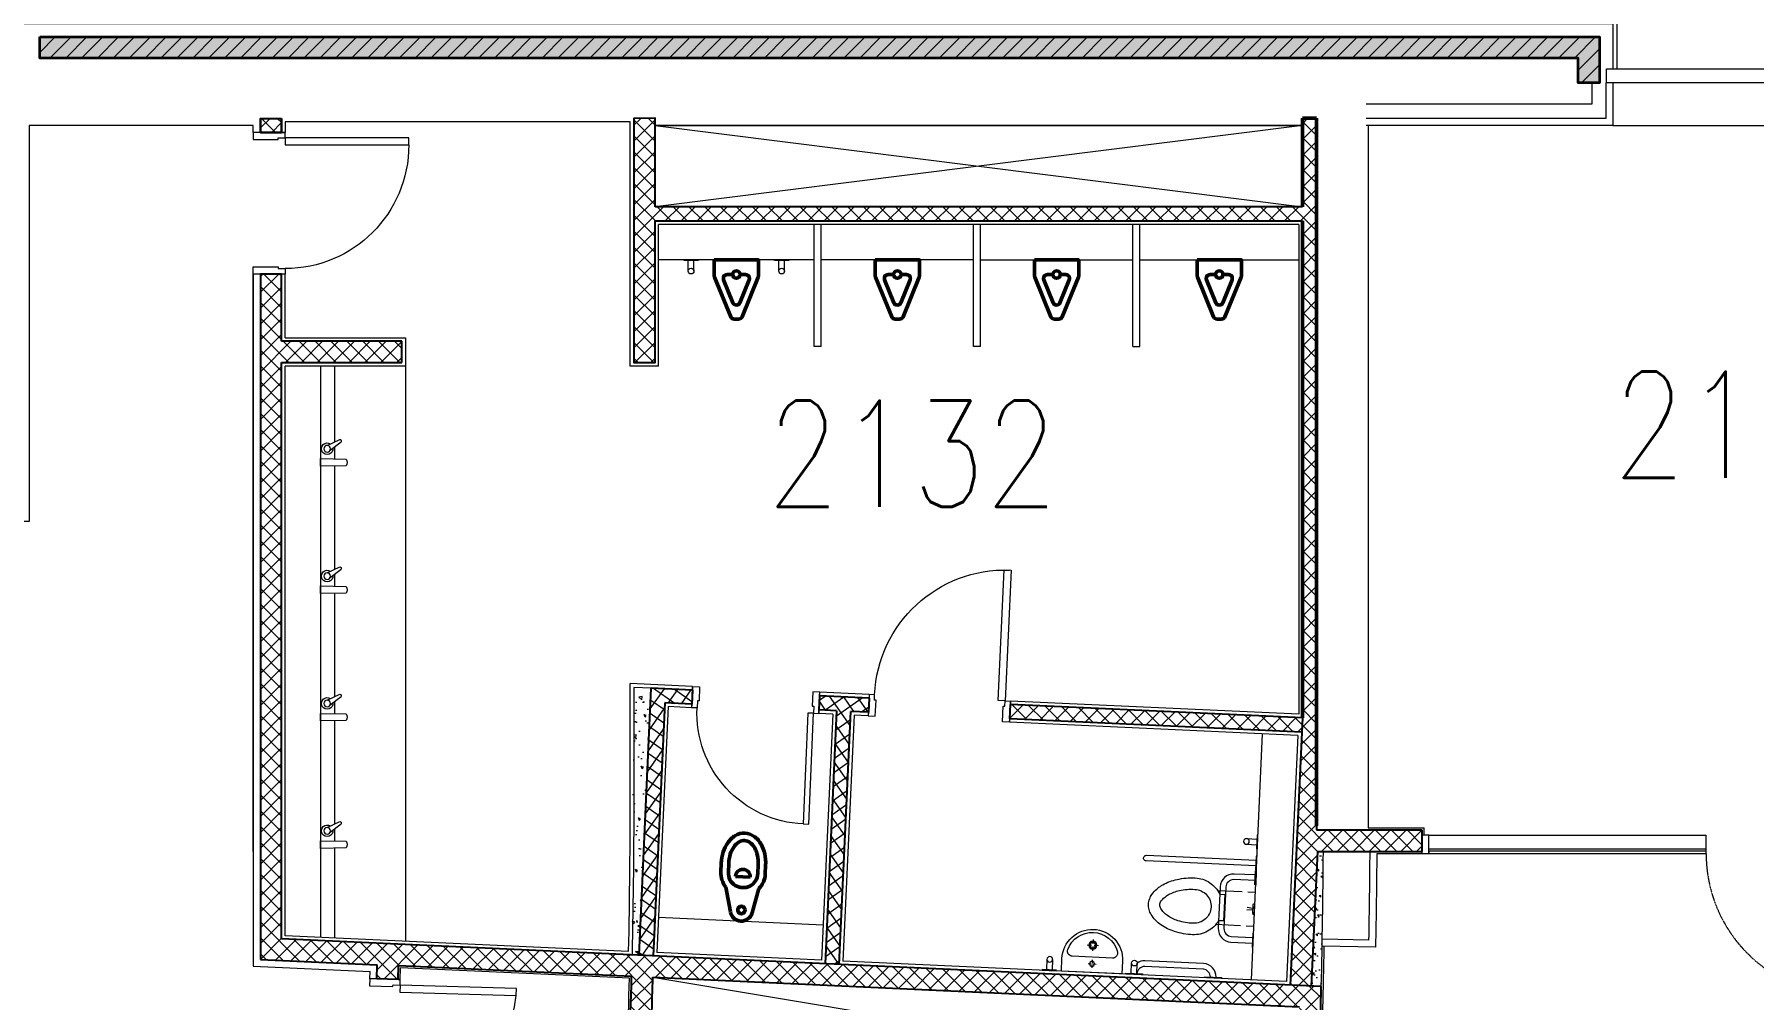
# Model space of a CAD drawing. Header units: inches. Extents: x 342932 to 557958, y 80625 to 242727.
# Drawn here: x 468145 to 480297, y 167699 to 174520 of the extents above; entities that cross this region are included whole.
import ezdxf
from ezdxf.enums import TextEntityAlignment as Align

# ---------------------------------------------------------------- set-up
doc = ezdxf.new("R2010")
doc.units = ezdxf.units.IN
doc.header["$MEASUREMENT"] = 0
doc.linetypes.add('First Floor$0$HIDDEN', pattern=[0.375, 0.25, -0.125])
for name, color, linetype, lineweight in [('First Floor$0$A-G250-G-Walls-Low-Level', 251, 'Continuous', 15), ('First Floor$0$A-G250-G-Walls-Precast-Concrete', 251, 'Continuous', 35), ('First Floor$0$A-G250-M-Walls-Blockwork', 7, 'Continuous', 25), ('First Floor$0$A-G250-M-Walls-Concrete', 251, 'Continuous', 20), ('First Floor$0$A-G250-M-Walls-Stone', 251, 'Continuous', 15), ('First Floor$0$A-G252-H-Internal-Walls', 251, 'Continuous', 9), ('First Floor$0$A-G262-H-Precast-Panel', 251, 'Continuous', 5), ('First Floor$0$A-G312-M-Wall-Cladding-Panel', 7, 'Continuous', 9), ('First Floor$0$A-G312-M-Wall-Finish-Plaster', 7, 'Continuous', 15), ('First Floor$0$A-G321-M-Window', 251, 'Continuous', 9), ('First Floor$0$A-G322-M-Door', 251, 'Continuous', 15), ('First Floor$0$A-G44-G-Fittings-Sanitary', 251, 'Continuous', 15), ('First Floor$0$A-Z036-G-Void-Symbology', 251, 'Continuous', 9), ('First Floor$0$Z-Z001-S-Room-Name-Identification-250', 7, 'Continuous', 15)]:
    doc.layers.add(name, color=color, linetype=linetype, lineweight=lineweight)
doc.styles.add('First Floor$0$Tag-RomanS', font='romans.shx', dxfattribs={"width": 0.8})
pattern_1 = [(45, (361382.11, 239676.52), (-56.1266, 56.1266), []), (135, (361382.11, 239676.52), (-56.1266, -56.1266), [])]

# ---------------------------------------------------------------- blocks, each defined once
blk = doc.blocks.new('First Floor$0$Grab Bar-Top')
for p, q in [((-20, 79), (-20, 5)), ((20, 79), (20, 5))]:
    blk.add_line(p, q)
blk.add_lwpolyline([(-50, 5), (50, 5), (50, 0), (-50, 0)], close=True)
blk.add_circle((0, 79, 0), 20.1)
blk = doc.blocks.new('First Floor$0$Wall Mounted WC-Top')
at = {"lineweight": 50}
for p, q in [((-52, 313), (52, 313)), ((-117, 235), (-76, 61)), ((117, 235), (76, 61))]:
    blk.add_line(p, q, dxfattribs=at)
blk.add_lwpolyline([(117, 235, 0.184483), (157, 340), (157, 402, 0.063415), (147, 482, 0.076468), (118, 548, 0.107136), (66, 602, 0.147373), (0, 622, 0.147373), (-66, 602, 0.107136), (-118, 548, 0.076468), (-147, 482, 0.063415), (-157, 402), (-157, 340, 0.184483), (-117, 235)], format="xyb", dxfattribs=at)
blk.add_lwpolyline([(104, 340), (104, 402, 0.063415), (96, 469, 0.076468), (74, 520, 0.107136), (37, 558, 0.147373), (0, 569, 0.147373), (-37, 558, 0.107136), (-74, 520, 0.076468), (-96, 469, 0.063415), (-104, 402), (-104, 340, 1)], format="xyb", close=True, dxfattribs=at)
blk.add_circle((0, 78), 26.1, dxfattribs=at)
for centre, radius, start, end in [((0, 313), 52.2, 360, 180), ((0, 78), 78.4, 193.0653, 346.9347)]:
    blk.add_arc(centre, radius, start, end, dxfattribs=at)
blk = doc.blocks.new('First Floor$0$Urinal-Top')
at = {"lineweight": 50}
for points in [[(157, 0), (-157, 0), (-157, 111, -0.116434), (-154, 122), (-40, 403, -0.284079), (-16, 418), (16, 418, -0.284079), (40, 403), (154, 122, -0.116434), (157, 111), (157, 0)], [(26, 104), (66, 104, 0.532555), (90, 140), (24, 303, 0.672592), (-24, 303), (-90, 140, 0.532555), (-66, 104), (-26, 104)]]:
    blk.add_lwpolyline(points, format="xyb", dxfattribs=at)
blk.add_circle((0, 104), 26.1, dxfattribs=at)
blk = doc.blocks.new('First Floor$0$D12-a')
at = {"layer": 'First Floor$0$A-G322-M-Door'}
for points in [[(-185, -50), (-185, -38), (-235, -38), (-235, 0), (-10, 0), (-10, -50)], [(-1109, -88), (-1109, -38), (-235, -38), (-235, -88)], [(-185, -950), (-185, -962), (-235, -962), (-235, -1000), (-10, -1000), (-10, -950)]]:
    blk.add_lwpolyline(points, close=True, dxfattribs=at)
blk.add_arc((-235, -88), 874, 180, 270, dxfattribs=at)
blk = doc.blocks.new('First Floor$0$Hand Rail-Top')
blk.add_lwpolyline([(20, 5), (20, 780, 1), (-20, 780), (-20, 5)], format="xyb")
blk.add_lwpolyline([(50, 0), (-50, 0), (-50, 5), (50, 5)], close=True)
blk = doc.blocks.new('First Floor$0$WC1-Top')
for p, q in [((-120, 268), (-120, 94)), ((120, 268), (120, 94)), ((-120, 54), (-120, 0)), ((-11, 54), (-7, 13)), ((7, 13), (11, 54)), ((120, 54), (120, 0))]:
    blk.add_line(p, q)
at = {"elevation": 0}
for points in [[(-94, 251), (-94, 215), (94, 215), (94, 251, 0.136498), (172, 325, 0.136498), (201, 429, 0.031676), (197, 494, 0.031676), (184, 557, 0.038178), (167, 608, 0.038178), (142, 656, 0.053416), (110, 696, 0.053415), (71, 729, 0.073292), (37, 745, 0.0875), (0, 750, 0.07329), (-37, 745, 0.073292), (-71, 729, 0.053415), (-110, 696, 0.026689), (-127, 677, 0.026689), (-142, 656, 0.038178), (-167, 608, 0.038178), (-184, 557, 0.031676), (-197, 494, 0.031676), (-201, 429, 0.136498), (-172, 325, 0.136498), (-94, 251, 0.999995)], [(0, 308, 0.414214), (120, 429, 0.063415), (107, 537, 0.038178), (93, 576, 0.038178), (74, 613, 0.053415), (53, 640, 0.053415), (27, 662, 0.073291), (14, 668, 0.07329), (0, 670, 0.073292), (-14, 668, 0.07329), (-27, 662, 0.053417), (-53, 640, 0.053413), (-74, 613, 0.03818), (-93, 576, 0.038176), (-107, 537, 0.031678), (-117, 483, 0.031674), (-120, 429, 0.414216), (0, 308, -0.000002)]]:
    blk.add_lwpolyline(points, format="xyb", dxfattribs=at)
for points in [[(-241, 5), (-241, 156, -0.198912), (-214, 223, -0.198912), (-147, 250), (147, 250, -0.198912), (214, 223, -0.198912), (241, 156), (241, 5)], [(-201, 5), (-201, 156, -0.198912), (-185, 194, -0.198912), (-147, 210), (147, 210, -0.198912), (185, 194, -0.198912), (201, 156), (201, 5)]]:
    blk.add_lwpolyline(points, format="xyb")
for points in [[(-171, 5), (-271, 5), (-271, 0), (-171, 0)], [(-33, 13), (33, 13), (40, 0), (-40, 0)], [(171, 5), (271, 5), (271, 0), (171, 0)]]:
    blk.add_lwpolyline(points, close=True)
blk = doc.blocks.new('First Floor$0$WB-Top')
for p, q in [((-10, 193), (-40, 193)), ((0, 233), (0, 203)), ((0, 184), (0, 153)), ((40, 193), (10, 193)), ((-6, 61), (-29, 61)), ((0, 89), (0, 66)), ((0, 54), (0, 32)), ((28, 61), (6, 61))]:
    blk.add_line(p, q)
at = {"ltscale": 0.02}
for points in [[(-214, 0), (214, 0), (214, 89, 0.411647), (0, 305, 0.42194), (-214, 89), (-214, 0)], [(-142, 108), (142, 108, 0.239095), (170, 122, 0.159338), (177, 143, 0.07683), (176, 154, 0.326978), (0, 283, 0.326978), (-176, 154, 0.07683), (-177, 143, 0.159338), (-170, 122, 0.239095), (-142, 108)]]:
    blk.add_lwpolyline(points, format="xyb", dxfattribs=at)
for centre, radius in [((0, 193), 28.7), ((0, 193), 20), ((0, 61), 17.2)]:
    blk.add_circle(centre, radius)
blk = doc.blocks.new('First Floor$0$Towel Rail-Grab Bar-Top')
for p, q in [((-581, 6), (-581, 80, 0)), ((-541, 6), (-541, 80, 0)), ((-72, 100, 0), (-488, 100, 0)), ((-72, 60, 0), (-488, 60, 0))]:
    blk.add_line(p, q)
for points in [[(-619, 6), (-501, 6), (-501, 0), (-619, 0)], [(-59, 6), (59, 6), (59, 0), (-59, 0)]]:
    blk.add_lwpolyline(points, close=True)
blk.add_circle((-561, 80, 0), 20.1)
for centre, radius, start, end in [((-482, 1), 99.5, 93.3823, 126.5175), ((-481, 1), 59.6, 95.932, 174.5979), ((-78, 1), 99.5, 3.1797, 86.6177), ((-79, 1), 59.6, 5.4021, 84.068)]:
    blk.add_arc(centre, radius, start, end)
blk = doc.blocks.new('First Floor$0$wc02')
at = {"layer": 'First Floor$0$A-G322-M-Door', "elevation": 0}
for points in [[(642, -69908), (630, -69909), (632, -69958), (594, -69960), (587, -69810), (637, -69808)], [(1441, -69871), (1453, -69871), (1455, -69921), (1493, -69919), (1487, -69769), (1437, -69772)], [(632, -69958), (672, -69957), (704, -70740), (664, -70742)]]:
    blk.add_lwpolyline(points, close=True, dxfattribs=at)
at = {"layer": 'First Floor$0$A-G322-M-Door'}
blk.add_arc((672, -69957, 0), 784, 272.3432, 2.6151, dxfattribs=at)
blk = doc.blocks.new('First Floor$0$d1000-150')
at = {"layer": 'First Floor$0$A-G322-M-Door'}
for points in [[(-950, -112), (-962, -112), (-962, -150), (-1000, -150), (-1000, 0), (-950, 0), (-950, -112)], [(-50, -112), (-38, -112), (-38, -150), (0, -150), (0, 0), (-50, 0), (-50, -112)]]:
    blk.add_lwpolyline(points, dxfattribs=at)
blk.add_lwpolyline([(-88, -1074), (-38, -1074), (-38, -150), (-88, -150)], close=True, dxfattribs=at)
blk.add_arc((-38, -150), 924, 180.0034, 269.2476, dxfattribs=at)
blk = doc.blocks.new('First Floor$0$Faucet-Top')
blk.add_lwpolyline([(-181, 23), (0, 27), (0, -27), (-181, -23, -0.29963), (-181, 23)], format="xyb")
blk = doc.blocks.new('First Floor$0$soap dispenser')
at = {"layer": 'First Floor$0$A-G44-G-Fittings-Sanitary'}
for p, q in [((-28, -14), (-132, 66)), ((0, 31), (-119, 88))]:
    blk.add_line(p, q, dxfattribs=at)
blk.add_circle((0, 0), 31.3, dxfattribs=at)
for centre, radius, start, end in [((-116, 71), 17.1, 99.4484, 197.6935), ((0, 0), 54.6, 173.7499, 123.392)]:
    blk.add_arc(centre, radius, start, end, dxfattribs=at)
blk = doc.blocks.new('First Floor$0$tag-roomname')
at = {"lineweight": 18, "ltscale": 0.01, "style": 'First Floor$0$Tag-RomanS', "width": 0.8}
blk.add_attdef('ROOM_NO_2', text='', height=3, dxfattribs=at).set_placement((0, 1.612), align=Align.MIDDLE_CENTER)
at = {"linetype": 'ByBlock', "lineweight": 15, "ltscale": 0.01, "style": 'First Floor$0$Tag-RomanS', "width": 0.8, "flags": 1}
for tag, p in [('ROOM_NAME_1', (0, -2.288)), ('ROOM_NAME_2', (0, -5.744))]:
    blk.add_attdef(tag, text='', height=2.5, dxfattribs=at).set_placement(p, align=Align.MIDDLE_CENTER)

msp = doc.modelspace()

# ---------------------------------------------------------------- hatches: boundary and pattern name
at = {"layer": 'First Floor$0$A-G252-H-Internal-Walls'}
h = msp.add_hatch(dxfattribs=at)
h.set_pattern_fill('ANSI37', color=256, scale=25, style=0)
h.set_pattern_definition([(135, (474382.11, 239676.52), (56.1266, 56.1266), []), (45, (474382.11, 239676.52), (56.1266, -56.1266), [])])
h.paths.add_polyline_path([(469742.1, 173926.5), (469892, 173926.5), (469892, 173826.5), (469742.1, 173826.5)])
h = msp.add_hatch(dxfattribs=at)
h.set_pattern_fill('ANSI37', color=256, scale=25, style=0)
h.set_pattern_definition(pattern_1)
h.paths.add_polyline_path([(477952.1, 168746.6), (477952.1, 168898.5), (477207.1, 168898.5), (477207.1, 173926.6), (477107.1, 173926.6), (477107.1, 173301.4), (472531.6, 173301.4), (472531.6, 173926.6), (472381.6, 173926.5), (472381.6, 172201.4), (472531.6, 172201.4), (472531.6, 173201.4), (477107.1, 173201.4), (477107.1, 169689.8), (477107.1, 169689.8), (477020, 167801.8), (477169.9, 167795), (477213.3, 168746.6)])
h = msp.add_hatch(dxfattribs=at)
h.set_pattern_fill('ANSI37', color=256, scale=25, style=0)
h.set_pattern_definition(pattern_1)
h.paths.add_polyline_path([(469892, 168127.4), (469892, 172201.4), (470742, 172201.4), (470742, 172351.4), (469892, 172351.4), (469892, 172826.5), (469742.1, 172826.5), (469742.1, 167982.1), (470568.7, 167944.3), (470565.7, 167845.1), (470715.6, 167840.5), (470718.6, 167937.5), (472365.8, 167862.2, -0.002522), (472349.8, 167312.7), (472499.7, 167307.5, 0.0025164), (472515.7, 167857.4), (477087.4, 167648.6), (477070.7, 167098.8), (477220.6, 167093.5, 0.0029411), (477241, 167791.7)])
h = msp.add_hatch(dxfattribs=at)
h.set_pattern_fill('AR-CONC', color=256, angle=90, style=0)
h.set_pattern_definition([(140, (361382.11, 239676.52), (15.93909, 182.18467), [19.05, -209.55]), (85, (361382.11, 239676.52), (-191.05664, -35.24283), [15.24, -167.64]), (190.451, (361383.44, 239691.7), (-175.11669, 146.9425), [16.19, -178.09]), (136.1842, (361331.31, 239676.52), (42.04233, 271.07904), [28.575, -314.325]), (186.6356, (361334.82, 239699.1), (-247.42556, 237.40423), [24.285, -267.135]), (81.184, (361331.3, 239676.52), (-247.4251, 237.4046), [22.86, -251.46]), (111, (361344.01, 239701.92), (102.26552, 151.61488), [19.05, -209.55]), (56, (361344.01, 239701.92), (-184.18797, 61.80203), [15.24, -167.64]), (161.4514, (361352.54, 239714.56), (-81.92286, 213.4165), [16.19, -178.09]), (127.5, (361382.114, 239676.52), (-84.55504, 3.088603), [0, -165.608, 0, -170.18, 0, -168.275]), (97.5, (361382.11, 239676.52), (-100.180575, 66.81966), [0, -97.028, 0, -161.798, 0, -64.135]), (57.5, (361382.114, 239619.88), (5.728744, 135.590595), [0, -63.5, 0, -198.12, 0, -262.89]), (47.5, (361382.11, 239594.48), (-25.42649, 148.12918), [0, -82.55, 0, -131.572, 0, -186.69])])
h.paths.add_polyline_path([(472504.8, 169900), (472381.6, 169905.6), (472381.6, 169176.5), (472376.6, 169176.5, -0.0053407), (472364.2, 168012.5), (472418.5, 168010)])
h = msp.add_hatch(dxfattribs=at)
h.set_pattern_fill('ANSI37', color=256, scale=25, angle=10, style=0)
h.set_pattern_definition([(55, (361382.11, 239676.52), (-65.020194, 45.52763), []), (145, (361382.11, 239676.52), (-45.52763, -65.020194), [])])
h.paths.add_polyline_path([(472504.8, 169900), (472418.6, 168012), (472518.5, 168007.4), (472600.2, 169795.5), (472791.4, 169786.8), (472795.8, 169886.7)])
h = msp.add_hatch(dxfattribs=at)
h.set_pattern_fill('ANSI37', color=256, scale=25, angle=10, style=0)
h.set_pattern_definition([(125, (474382.11, 239676.52), (65.02019, 45.52763), []), (35, (474382.11, 239676.52), (45.52763, -65.02019), [])])
h.paths.add_polyline_path([(473815.1, 169740), (473690.3, 169745.7), (473695, 169845.6), (474044.5, 169829.7), (474039.9, 169729.8), (473915, 169735.5), (473833.4, 167947.3), (473733.5, 167951.9)])
h = msp.add_hatch(dxfattribs=at)
h.set_pattern_fill('ANSI37', color=256, scale=25, style=0)
h.set_pattern_definition(pattern_1)
h.paths.add_polyline_path([(477107.1, 169689.8), (477107.1, 169689.8), (475043.4, 169784), (475038.9, 169684.2), (477102.5, 169589.9)])
h = msp.add_hatch(dxfattribs=at)
h.set_pattern_fill('AR-CONC', color=256, scale=0.75, angle=90, style=0)
h.set_pattern_definition([(140, (361382.11, 239676.52), (11.95431, 136.6385), [14.2875, -157.1625]), (85, (361382.11, 239676.52), (-143.29248, -26.43212), [11.43, -125.73]), (190.451, (361383.11, 239687.91), (-131.33752, 110.20688), [12.1425, -133.5675]), (136.1842, (361344.01, 239676.52), (31.53175, 203.30928), [21.43125, -235.74375]), (186.6356, (361346.64, 239693.46), (-185.56917, 178.05318), [18.21375, -200.35125]), (81.184, (361344.01, 239676.52), (-185.56884, 178.05345), [17.145, -188.595]), (111, (361353.54, 239695.57), (76.69914, 113.71116), [14.2875, -157.1625]), (56, (361353.54, 239695.57), (-138.14097, 46.35152), [11.43, -125.73]), (161.4514, (361359.93, 239705.05), (-61.44214, 160.06237), [12.1425, -133.5675]), (127.5, (361382.114, 239676.52), (-63.41628, 2.316452), [0, -124.206, 0, -127.635, 0, -126.20625]), (97.5, (361382.114, 239676.52), (-75.13543, 50.114747), [0, -72.771, 0, -121.3485, 0, -48.10125]), (57.5, (361382.114, 239634.04), (4.296558, 101.692946), [0, -47.625, 0, -148.59, 0, -197.1675]), (47.5, (361382.11, 239614.99), (-19.06987, 111.096886), [0, -61.9125, 0, -98.679, 0, -140.0175])])
h.paths.add_polyline_path([(477255.6, 168748.1), (477213.4, 168748.5), (477169.9, 167795), (477241, 167791.7, 0.0040276)])
h = msp.add_hatch(dxfattribs=at)
h.set_pattern_fill('ANSI37', color=256, scale=25, style=0)
h.set_pattern_definition([(45, (350668.815, 239676.52), (-56.1266, 56.1266), []), (135, (350668.815, 239676.52), (-56.1266, -56.1266), [])])
edge = h.paths.add_edge_path(flags=16)
edge.add_line((472325.4, 166701.2), (470683.3, 166776.2))
edge.add_arc((-2879922.6, 268796.5), 3352158.6, 358.2493732, 358.2559787, ccw=False)
edge.add_line((470671.5, 166389.9), (472306.5, 166315.2))
edge.add_arc((417882.2, 169176.5), 54499.5, 356.99054, 357.39679)
edge = h.paths.add_edge_path()
edge.add_line((477220.6, 167093.5), (477213.6, 166942.1))
edge.add_line((477070.7, 167098.8), (477220.6, 167093.5))
edge.add_line((472499.7, 167307.5), (472349.8, 167312.7))
edge.add_arc((417882.2, 169176.5), 54499.5, 357.55448, 358.04014)
edge.add_arc((-2879922.6, 268796.5), 3352158.6, 358.2585428, 358.2587953)
edge.add_line((472332, 166851.1), (470687.8, 166926.1))
edge.add_arc((-2885054, 268952.6), 3357142.5, 358.2494771, 358.2587939)
edge.add_line((470688.3, 166940.9), (470538.4, 166945.5))
edge.add_line((470521.7, 166399.8), (469671.8, 166438.6))
edge.add_line((469415.1, 162135.6), (469475.5, 162579.3))
edge.add_line((469268.1, 162167.4), (469415.2, 162135.6))
edge.add_arc((418631.2, 169082.9), 51258.6, 352.88445, 356.86426)
edge.add_arc((418240.3, 169145.5), 51502.7, 352.21302, 356.98727)
edge.add_line((472589.2, 165361.4), (472398.9, 165370.1))
edge.add_line((472584.6, 165261.5), (472242, 165277.2))
edge.add_line((472589.2, 165361.4), (472584.6, 165261.5))
edge.add_line((477070.7, 167098.8), (472499.7, 167307.5))
edge.add_arc((417882.2, 169176.5), 54499.5, 355.89736, 356.83283)
edge.add_arc((417882.2, 169176.5), 54649.5, 356.00631, 357.88287)
edge.add_line((470309.2, 162413.5), (469475.5, 162579.3))
edge.add_arc((417919.9, 169198.2), 52826.8, 352.62095, 352.78946)
edge.add_line((469495.1, 162733.4), (470328.9, 162567.6))
edge.add_line((472298.4, 166165.4), (469813.1, 166279))
edge.add_line((477215.1, 166942), (472494.3, 167157.6))
at = {"layer": 'First Floor$0$A-G262-H-Precast-Panel'}
h = msp.add_hatch(dxfattribs=at)
h.set_pattern_fill('AR-CONC', color=256, style=0)
h.set_pattern_definition([(50, (361382.11, 239676.52), (182.18467, -15.93909), [19.05, -209.55]), (355, (361382.11, 239676.52), (-35.24283, 191.05664), [15.24, -167.64]), (100.451, (361397.3, 239675.2), (146.9425, 175.11669), [16.19, -178.09]), (46.1842, (361382.11, 239727.32), (271.07904, -42.04233), [28.575, -314.325]), (96.6356, (361404.7, 239723.82), (237.40423, 247.42556), [24.285, -267.135]), (351.184, (361382.1, 239727.32), (237.4046, 247.4251), [22.86, -251.46]), (21, (361407.51, 239714.62), (151.61488, -102.26552), [19.05, -209.55]), (326, (361407.51, 239714.62), (61.80203, 184.18797), [15.24, -167.64]), (71.4514, (361420.15, 239706.1), (213.4165, 81.92286), [16.19, -178.09]), (37.5, (361382.114, 239676.52), (3.088603, 84.55504), [0, -165.608, 0, -170.18, 0, -168.275]), (7.5, (361382.11, 239676.52), (66.81966, 100.180575), [0, -97.028, 0, -161.798, 0, -64.135]), (327.5, (361325.47, 239676.52), (135.590595, -5.728744), [0, -63.5, 0, -198.12, 0, -262.89]), (317.5, (361300.07, 239676.52), (148.12918, 25.42649), [0, -82.55, 0, -131.572, 0, -186.69])])
h.paths.add_polyline_path([(468182.1, 174501.5), (468182.1, 174351.5), (479057.1, 174351.5), (479057.1, 174176.5), (479207.1, 174176.5), (479207.1, 174501.5)])
h = msp.add_hatch(dxfattribs=at)
h.set_pattern_fill('ANSI31', color=256, scale=25, style=0)
h.set_pattern_definition([(45, (361382.11, 239676.52), (-56.1266, 56.1266), [])])
h.paths.add_polyline_path([(479207.1, 174501.5), (468182.1, 174501.5), (468182.1, 174351.5), (479057.1, 174351.5), (479057.1, 174176.5), (479207.1, 174176.5)])

# ---------------------------------------------------------------- linework, layer by layer
at = {"layer": 'First Floor$0$A-G250-G-Walls-Low-Level'}
msp.add_line((479302.1, 173876.5), (481462.1, 173876.6), dxfattribs=at)
at = {"layer": 'First Floor$0$A-G250-G-Walls-Precast-Concrete', "elevation": 0}
msp.add_lwpolyline([(468182.1, 174501.5), (479207.1, 174501.5), (479207.1, 174176.5), (479057.1, 174176.5), (479057.1, 174351.5), (468182.1, 174351.5), (468182.1, 174501.5)], dxfattribs=at)
at = {"layer": 'First Floor$0$A-G250-M-Walls-Blockwork', "lineweight": 50, "ltscale": 0.02}
for p, q in [((477107.1, 173926.6, 0), (477207.1, 173926.6, 0)), ((477107.1, 173301.4, 0), (477107.1, 173926.6, 0)), ((477207.1, 173926.6, 0), (477207.1, 168926.5, 0)), ((477107.1, 169689.8, 0), (477107.1, 173201.4, 0))]:
    msp.add_line(p, q, dxfattribs=at)
at = {"layer": 'First Floor$0$A-G250-M-Walls-Blockwork'}
for p, q in [((477107.1, 173926.6, 0), (477207.1, 173926.6, 0)), ((477207.1, 173926.6, 0), (477207.1, 168898.5, 0)), ((477107.1, 173301.4, 0), (472531.6, 173301.4, 0)), ((469892, 172826.5), (469742.1, 172826.5)), ((469742.1, 172826.5), (469742.1, 167982.1)), ((469892, 172351.4), (469892, 172826.5)), ((470742, 172351.4), (469892, 172351.4)), ((470742, 172201.4), (470742, 172351.4)), ((469892, 168127.4), (469892, 172201.4)), ((469892, 172201.4), (470742, 172201.4)), ((472418.6, 168012, 0), (472504.8, 169900, 0)), ((472795.8, 169886.7, 0), (472504.8, 169900, 0)), ((472600.2, 169795.5, 0), (472518.5, 168007.4, 0)), ((472791.4, 169786.8, 0), (472600.2, 169795.5, 0)), ((472795.8, 169886.7, 0), (472791.4, 169786.8, 0)), ((473695, 169845.6, 0), (473690.3, 169745.7, 0)), ((474044.5, 169829.7, 0), (473695, 169845.6, 0)), ((474044.5, 169829.7, 0), (474039.9, 169729.8, 0)), ((475038.9, 169684.2, 0), (475043.4, 169784, 0)), ((477107.1, 169689.8, 0), (475043.4, 169784, 0)), ((473814.8, 169740.1, 0), (473690.3, 169745.7, 0)), ((473814.8, 169740.1, 0), (473733.1, 167951.9, 0)), ((473833, 167947.4, 0), (473914.7, 169735.5, 0)), ((474039.9, 169729.8, 0), (473914.7, 169735.5, 0)), ((477102.5, 169589.9, 0), (475038.9, 169684.2, 0)), ((477107.1, 169689.8, 0), (477020, 167801.8, 0)), ((477207.1, 168898.5), (477952.1, 168898.5)), ((477952.1, 168898.5), (477952.1, 168746.6)), ((477213.3, 168746.6, 0), (477169.9, 167795, 0)), ((477213.3, 168746.6), (477952.1, 168746.6)), ((477241, 167791.7, 0), (469892, 168127.4, 0)), ((469742.1, 167982.1), (470568.7, 167944.3)), ((470565.7, 167845.1, 0), (470568.7, 167944.3, 0)), ((470715.6, 167840.5, 0), (470565.7, 167845.1, 0)), ((470715.6, 167840.5, 0), (470718.6, 167937.5, 0)), ((472365.8, 167862.2, 0), (470718.6, 167937.5, 0)), ((472515.7, 167857.4), (477087.4, 167648.6, 0))]:
    msp.add_line(p, q, dxfattribs=at)
at = {"layer": 'First Floor$0$A-G250-M-Walls-Blockwork', "elevation": 0}
msp.add_lwpolyline([(469892, 173926.5), (469892, 173826.5), (469742.1, 173826.5), (469742.1, 173926.5), (469742.1, 173826.5), (469892, 173826.5)], close=True, dxfattribs=at)
for points in [[(469742.1, 173926.5), (469892, 173926.5)], [(472531.6, 173301.4), (472531.6, 173926.6), (472381.6, 173926.5), (472381.6, 172201.4), (472531.6, 172201.4), (472531.6, 173201.4), (477107.1, 173201.4)]]:
    msp.add_lwpolyline(points, dxfattribs=at)
at = {"layer": 'First Floor$0$A-G250-M-Walls-Blockwork'}
for centre, radius, start, end in [((417882.2, 169176.5, 0), 54499.5, 357.55448, 358.61815), ((417882.2, 169176.5), 54649.5, 358.04014, 358.61685), ((417882.1, 169176.5, 0), 59375, 357.84322, 358.663556)]:
    msp.add_arc(centre, radius, start, end, dxfattribs=at)
at = {"layer": 'First Floor$0$A-G250-M-Walls-Concrete'}
for p, q in [((472381.6, 169905.6, 0), (472381.6, 169176.5, 0)), ((472504.8, 169900, 0), (472381.6, 169905.6, 0))]:
    msp.add_line(p, q, dxfattribs=at)
at = {"layer": 'First Floor$0$A-G250-M-Walls-Concrete', "elevation": 0}
msp.add_lwpolyline([(472381.6, 169178.8, -0.0053426), (472369.2, 168014.2)], format="xyb", dxfattribs=at)
at = {"layer": 'First Floor$0$A-G250-M-Walls-Concrete'}
msp.add_arc((417882.1, 169176.5, 0), 59375, 358.663556, 359.5851, dxfattribs=at)
at = {"layer": 'First Floor$0$A-G250-M-Walls-Stone'}
msp.add_line((472556.6, 173876.5, 0), (477107.1, 173876.5, 0), dxfattribs=at)
at = {"layer": 'First Floor$0$A-G312-M-Wall-Cladding-Panel'}
msp.add_lwpolyline([(468057, 174626.5), (468057, 174596.5), (479302.1, 174596.5), (479302.1, 174276.5), (479332.1, 174276.5), (479332.1, 174626.5), (468057, 174626.5)], dxfattribs=at)
at = {"layer": 'First Floor$0$A-G312-M-Wall-Finish-Plaster'}
for p, q in [((479302.1, 174176.5), (479252.1, 174176.5)), ((479302.1, 174176.5), (479302.1, 173876.5)), ((469692.1, 173826.5, 0), (469692.1, 173876.5)), ((469742.1, 173826.5, 0), (469692.1, 173826.5, 0)), ((469892, 173826.5, 0), (469917, 173826.5, 0)), ((479302.1, 173876.5), (477557.1, 173876.5)), ((477572.1, 173876.5), (477572.1, 168913.5)), ((477082.1, 173176.4, 0), (472556.6, 173176.4, 0)), ((472556.6, 172176.4, 0), (472556.6, 173176.4, 0)), ((477082.1, 173176.4, 0), (477082.1, 169716, 0)), ((469692.1, 168745.1, 0), (469692.1, 172826.5)), ((469742.1, 172826.5), (469692.1, 172826.5)), ((469692.1, 172826.5), (469692.1, 167934.3)), ((469917, 172826.5), (469892, 172826.5, 0)), ((469917, 172376.4, 0), (469917, 172826.5)), ((469917, 172376.4, 0), (470767, 172376.4, 0)), ((470767, 172376.4, 0), (470767, 172176.4, 0)), ((469917, 168149.2, 0), (469917, 172176.4, 0)), ((470767, 172176.4, 0), (469917, 172176.4, 0)), ((472556.6, 172176.4, 0), (472356.6, 172176.4, 0)), ((472356.6, 169178.8, 0), (472356.6, 169931.8, 0)), ((472796.9, 169911.7, 0), (472356.6, 169931.8, 0)), ((472796.9, 169911.7, 0), (472795.8, 169886.7, 0)), ((472624, 169769.4, 0), (472544.6, 168031.2, 0)), ((472790.2, 169761.8, 0), (472624, 169769.4, 0)), ((472791.4, 169786.8, 0), (472790.2, 169761.8, 0)), ((473695, 169845.6, 0), (473696.2, 169870.6, 0)), ((474045.6, 169854.6, 0), (473696.2, 169870.6, 0)), ((474045.6, 169854.6, 0), (474044.5, 169829.7, 0)), ((475043.4, 169784, 0), (475044.6, 169809, 0)), ((477082.1, 169716, 0), (475044.6, 169809, 0)), ((473690.3, 169745.7, 0), (473689.1, 169720.8, 0)), ((473788.6, 169716.2, 0), (473689.1, 169720.8, 0)), ((473788.6, 169716.2, 0), (473709.3, 167978, 0)), ((473938.5, 169709.4, 0), (473859.1, 167971.2, 0)), ((474038.8, 169704.8, 0), (473938.5, 169709.4, 0)), ((474039.9, 169729.8, 0), (474038.8, 169704.8, 0)), ((475037.7, 169659.2, 0), (475038.9, 169684.2, 0)), ((477075.6, 169566.1, 0), (475037.7, 169659.2, 0)), ((477075.6, 169566.1, 0), (476996.2, 167827.9, 0)), ((477572.1, 168913.5), (477967.1, 168913.5)), ((477967.1, 168861.6), (477952.1, 168861.6)), ((477967.1, 168861.6), (477967.1, 168913.5)), ((477635.5, 168731.6, 0), (477952.1, 168731.6)), ((477952.1, 168746.6), (477952.1, 168731.6)), ((478002.1, 168746.6), (478002.1, 168731.6, 0)), ((472344.7, 168038.3, 0), (469917, 168149.2, 0)), ((477626.9, 168069.2, 0), (477246.9, 168076.2, 0)), ((477577.8, 168120, 0), (477247.8, 168125.9, 0)), ((473709.3, 167978, 0), (472544.6, 168031.2, 0)), ((476996.2, 167827.9, 0), (473859.1, 167971.2, 0)), ((469692.1, 167934.3, 0), (470517.3, 167896.6, 0)), ((470515.7, 167846.6, 0), (470517.3, 167896.6, 0)), ((470565.7, 167845.1, 0), (470515.7, 167846.6, 0)), ((470715.6, 167840.5, 0), (470730.6, 167840, 0)), ((470730.6, 167840, 0), (470733.2, 167923.8, 0)), ((472350.5, 167849.9, 0), (470733.2, 167923.8, 0))]:
    msp.add_line(p, q, dxfattribs=at)
for points in [[(479252.1, 174176.5), (479252.1, 173926.5), (477557.1, 173926.5)], [(479152.1, 174176.4), (479152.1, 174026.5), (477557.1, 174026.5)], [(472356.6, 172176.4), (472356.6, 173901.5), (469917, 173901.5), (469917, 173826.5)], [(469692.1, 173876.5), (468107.1, 173876.5), (468107.1, 171076.5), (468057.1, 171076.5)], [(477107.1, 173876.5), (472531.6, 173876.5)]]:
    msp.add_lwpolyline(points, dxfattribs=at)
for centre, radius, start, end in [((417882.2, 169176.5, 0), 54474.5, 358.80274, 0.0024), ((417882.1, 169176.5, 0), 59705, 358.986102, 359.586461), ((417882.1, 169176.5, 0), 59755, 358.938159, 359.573356), ((417882.1, 169176.5, 0), 59390, 358.663556, 358.938159), ((417882.2, 169176.5, 0), 54484.5, 357.5703, 358.60481), ((417882.1, 169176.5, 0), 59390, 357.895894, 358.663556)]:
    msp.add_arc(centre, radius, start, end, dxfattribs=at)
at = {"layer": 'First Floor$0$A-G321-M-Window'}
for p, q in [((478002.1, 168861.6), (479958.1, 168861.6)), ((478002.1, 168772.6), (478002.1, 168860.1)), ((479961.2, 168731.6, 0), (479961.2, 168861.6)), ((477952.1, 168731.6), (479961.2, 168731.6, 0)), ((478002.1, 168763.5), (479961.2, 168763.5)), ((478002.1, 168750), (479961.2, 168750))]:
    msp.add_line(p, q, dxfattribs=at)
for points in [[(479257.1, 174276.5), (481507.1, 174276.5), (481507.1, 174176.5), (479257.1, 174176.5)], [(478002.1, 168861.6), (477952.1, 168861.6), (477952.1, 168731.6), (478002.1, 168731.6)]]:
    msp.add_lwpolyline(points, close=True, dxfattribs=at)
at = {"layer": 'First Floor$0$A-G322-M-Door', "elevation": 0}
for points in [[(470679.1, 167791.6), (470679.5, 167803.6), (470729.5, 167802.1), (470730.6, 167840), (470515.7, 167846.6), (470514.2, 167796.6)], [(471550.1, 167727.1), (471551.6, 167777.1), (470729.5, 167802.1), (470727.9, 167752.1)]]:
    msp.add_lwpolyline(points, close=True, dxfattribs=at)
at = {"layer": 'First Floor$0$A-G322-M-Door', "linetype": 'First Floor$0$HIDDEN', "ltscale": 0.5}
msp.add_arc((480961.1, 168731.6, 0), 1000, 180, 270, dxfattribs=at)
at = {"layer": 'First Floor$0$A-G322-M-Door'}
msp.add_arc((470729.5, 167802.1, 0), 824, 268.25864, 354.77983, dxfattribs=at)
at = {"layer": 'First Floor$0$A-G44-G-Fittings-Sanitary'}
for p, q in [((473656.6, 172314.1, 0), (473656.6, 173176.4, 0)), ((473706.6, 172314.1, 0), (473706.6, 173176.4, 0)), ((474782.2, 172314.1, 0), (474782.2, 173176.4, 0)), ((474832.2, 172314.1, 0), (474832.2, 173176.4, 0)), ((475907.8, 172314.1, 0), (475907.8, 173176.4, 0)), ((475957.8, 172314.1, 0), (475957.8, 173176.4, 0)), ((473656.6, 172926.4, 0), (472556.6, 172926.4, 0)), ((474782.2, 172926.4, 0), (473706.6, 172926.4, 0)), ((474832.2, 172926.4, 0), (475907.8, 172926.4, 0)), ((475957.8, 172926.4, 0), (477082.1, 172926.4, 0)), ((473706.6, 172314.1, 0), (473656.6, 172314.1, 0)), ((474832.2, 172314.1, 0), (474782.2, 172314.1, 0)), ((475907.8, 172314.1, 0), (475957.8, 172314.1, 0)), ((470167, 172176.4, 0), (470167, 168138.2, 0)), ((470267, 172176.4, 0), (470267, 171640.5, 0)), ((470767, 172176.1, 0), (470767, 168110.4, 0)), ((470267, 171605.6, 0), (470267, 171519.4, 0)), ((470267, 171470.4, 0), (470267, 170740.5, 0)), ((470267, 170705.6, 0), (470267, 170619.4, 0)), ((470267, 170570.4, 0), (470267, 169840.5, 0)), ((470267, 169805.6, 0), (470267, 169719.4, 0)), ((470267, 169670.4, 0), (470267, 168940.5, 0)), ((476746.5, 167839.2, 0), (476825.9, 169577.5, 0)), ((470267, 168905.6, 0), (470267, 168819.4, 0)), ((470267, 168770.4, 0), (470267, 168133.6, 0)), ((472556, 168280.9, 0), (473720.7, 168227.7, 0))]:
    msp.add_line(p, q, dxfattribs=at)
at = {"layer": 'First Floor$0$A-Z036-G-Void-Symbology'}
for p, q in [((477107.1, 173876.5), (472531.6, 173301.4, 0)), ((472531.6, 173876.5), (477107.1, 173301.4, 0)), ((472515.7, 167857.4, 0), (477070.7, 167098.8, 0))]:
    msp.add_line(p, q, dxfattribs=at)

# ---------------------------------------------------------------- block references
at = {"layer": 'First Floor$0$A-G322-M-Door', "xscale": -1}
msp.add_blockref('First Floor$0$D12-a', (469682.1, 173826.5, 0), dxfattribs=at)
for name, p, rotation in [('First Floor$0$d1000-150', (475037.7, 169659.2, 0), 177.3848578571365), ('First Floor$0$wc02', (474283.6, 239681, 0), 359.9999993057954)]:
    msp.add_blockref(name, p, dxfattribs=dict(at, rotation=rotation))
at = {"layer": 'First Floor$0$A-G44-G-Fittings-Sanitary'}
for name, p, rotation in [('First Floor$0$Grab Bar-Top', (472786.5, 172926.4, 0), 180), ('First Floor$0$Urinal-Top', (473106.6, 172926.4, 0), 180), ('First Floor$0$Grab Bar-Top', (473426.8, 172926.4, 0), 180), ('First Floor$0$Urinal-Top', (474244.4, 172926.4, 0), 180), ('First Floor$0$Urinal-Top', (475370, 172926.4, 0), 180), ('First Floor$0$Urinal-Top', (476520, 172926.4, 0), 180), ('First Floor$0$Faucet-Top', (470167, 171494.9), 180), ('First Floor$0$Faucet-Top', (470167, 170594.9), 180), ('First Floor$0$Faucet-Top', (470167, 169694.9), 180), ('First Floor$0$Faucet-Top', (470167, 168794.9), 180), ('First Floor$0$Wall Mounted WC-Top', (473138.3, 168254.3, 0), 357.3848547818299)]:
    msp.add_blockref(name, p, dxfattribs=dict(at, rotation=rotation))
at = {"layer": 'First Floor$0$A-G44-G-Fittings-Sanitary', "xscale": -0.75, "yscale": 0.75, "zscale": 0.75, "rotation": 359.999999982213}
for p in [(470214.3, 171592), (470214.3, 170692), (470214.3, 169792), (470214.3, 168892)]:
    msp.add_blockref('First Floor$0$soap dispenser', p, dxfattribs=at)
at = {"layer": 'First Floor$0$A-G44-G-Fittings-Sanitary', "xscale": -1}
for name, p, rotation in [('First Floor$0$Grab Bar-Top', (476790.9, 168813.2, 0), 87.38485792147792), ('First Floor$0$Hand Rail-Top', (476784.1, 168663.4, 0), 87.38485792147792), ('First Floor$0$WC1-Top', (476769.3, 168338.7, 0), 87.38485792147792), ('First Floor$0$WB-Top', (475617.6, 167890.9, 0), 357.3848609353184), ('First Floor$0$Grab Bar-Top', (475318, 167904.6, 0), 357.3848609353184)]:
    msp.add_blockref(name, p, dxfattribs=dict(at, rotation=rotation))
at = {"layer": 'First Floor$0$A-G44-G-Fittings-Sanitary', "extrusion": (0, 0, -1), "xscale": -1, "zscale": -1, "rotation": 2.615139064681555}
msp.add_blockref('First Floor$0$Towel Rail-Grab Bar-Top', (-476476.7, 167851.6, 0), dxfattribs=at)
at = {"layer": 'First Floor$0$Z-Z001-S-Room-Name-Identification-250'}
ref = msp.add_blockref('First Floor$0$tag-roomname', (480329.8, 171358.8, 0), dxfattribs=dict(at, xscale=250, yscale=250, zscale=250))
ref.add_attrib('ROOM_NO_2', '2134', dxfattribs={"layer": '0', "lineweight": 18, "ltscale": 0.01, "height": 750, "style": 'First Floor$0$Tag-RomanS', "width": 0.8}).set_placement((480329.8, 171761.7, 0), align=Align.MIDDLE_CENTER)
ref = msp.add_blockref('First Floor$0$tag-roomname', (474349.8, 171153.7), dxfattribs=dict(at, xscale=250, yscale=250, zscale=250))
ref.add_attrib('ROOM_NO_2', '2132', dxfattribs={"layer": '0', "lineweight": 18, "ltscale": 0.01, "height": 750, "style": 'First Floor$0$Tag-RomanS', "width": 0.8}).set_placement((474349.8, 171556.6), align=Align.MIDDLE_CENTER)

doc.saveas('drawing.dxf')
